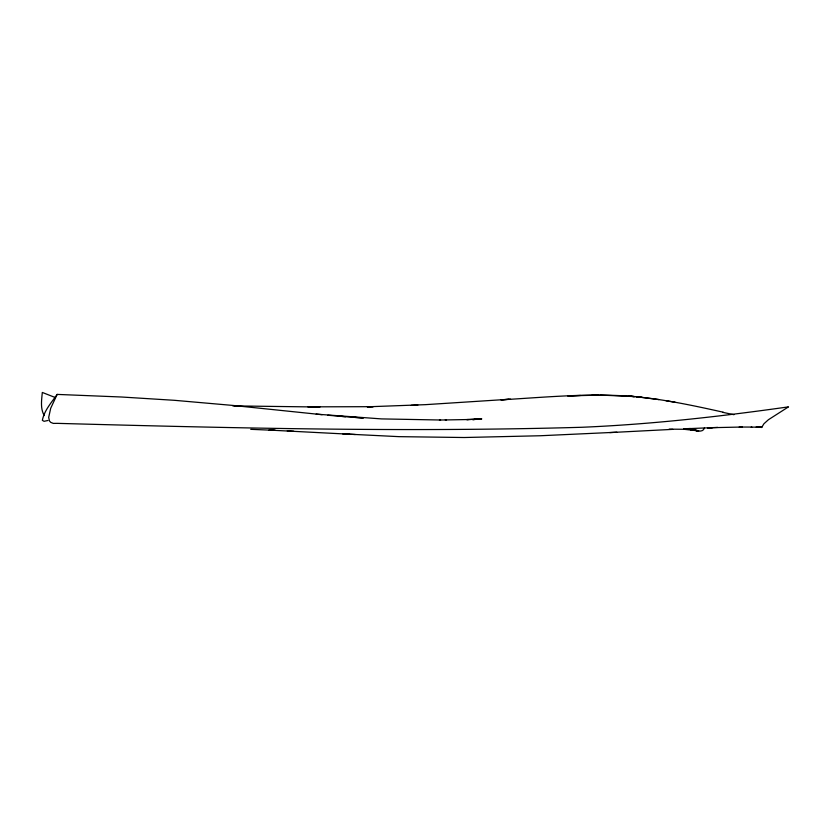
<?xml version="1.0" encoding="UTF-8"?>
<svg xmlns="http://www.w3.org/2000/svg" width="830" height="830" viewBox="0 0 830 830"><rect width="100%" height="100%" fill="white"/><g stroke="black" fill="none" stroke-linecap="round" stroke-linejoin="round"><path stroke-width="1.25" d="M322.133 414.699L232.763 405.424L174.425 400.309L121.543 397.01L57.156 394.406L50.713 408.236L48.69 417.386L49.447 420.966L50.723 422.366L53.307 423.404L57.156 423.352C231.985 428.104 406.99 432.326 581.851 427.274C651.052 424.369 719.952 416.577 788.5 406.866L768.414 419.721L763.901 423.798L761.67 427.471L756.172 427.014M704.442 427.969C702.647 433.665 694.897 429.909 691.276 429.535L698.736 430.967M57.156 394.406C51.533 402.467 44.208 410.487 42.361 420.343L44.052 421.308L47.953 420.488M472.996 419.586L481.794 418.901L466.73 419.607L472.436 419.368M474.594 419.43L476.254 419.295L472.529 419.555L477.997 419.15M510.533 399.168L500.926 399.863C545.269 397.28 589.84 392.798 634.245 396.584L628.445 396.097C660.431 398.504 691.919 405.216 723.169 412.188M508.946 399.282L425.448 404.656L367.265 406.814L373.251 406.679L307.92 406.856L319.975 407.032L232.784 405.891M476.181 419.212L479.844 419.005M348.797 434.173L398.981 436.653L464.24 437.514L540.257 435.75L616.856 432.223M684.626 428.799L712.13 427.658L707.606 427.772M672.767 429.359L609.728 432.596M712.13 427.658L707.575 427.782M717.68 427.409L710.937 427.709L742.279 427.025M411.244 405.331L417.843 405.05M683.609 428.768L690.467 428.508M580.543 395.474L567.772 395.91L598.959 395.122L592.091 395.163M468.473 419.524L445.264 419.949M751.845 427.066L739.208 427.035M439.433 420.032L446.509 419.928M440.595 420.011L381.478 418.901L316.178 414.139M234.371 405.912L239.995 405.912M688.008 429.307L669.156 429.162M600.09 395.059L635.282 396.615M757.271 427.035L761.67 427.108L751.212 427.139M250.722 429.328L275.404 430.355M683.982 429.297L698.186 430.832L690.55 429.66L697.024 430.282M275.155 430.365L268.982 430.065L355.323 434.515M287.284 430.884L293.727 431.227M342.583 433.831L349.088 434.194M345.903 416.733L363.291 418.019L351.837 417.168M339.968 416.255L345.591 416.722L327.829 415.239M642.098 397.342L636.506 396.761L658.958 399.583M675.236 402.28L665.951 400.724M722.847 412.354L733.938 414.689M54.718 397.311L42.309 392.445C41.624 400.06 40.172 408.64 44.26 415.571M761.556 426.827L761.67 427.471"/></g></svg>
